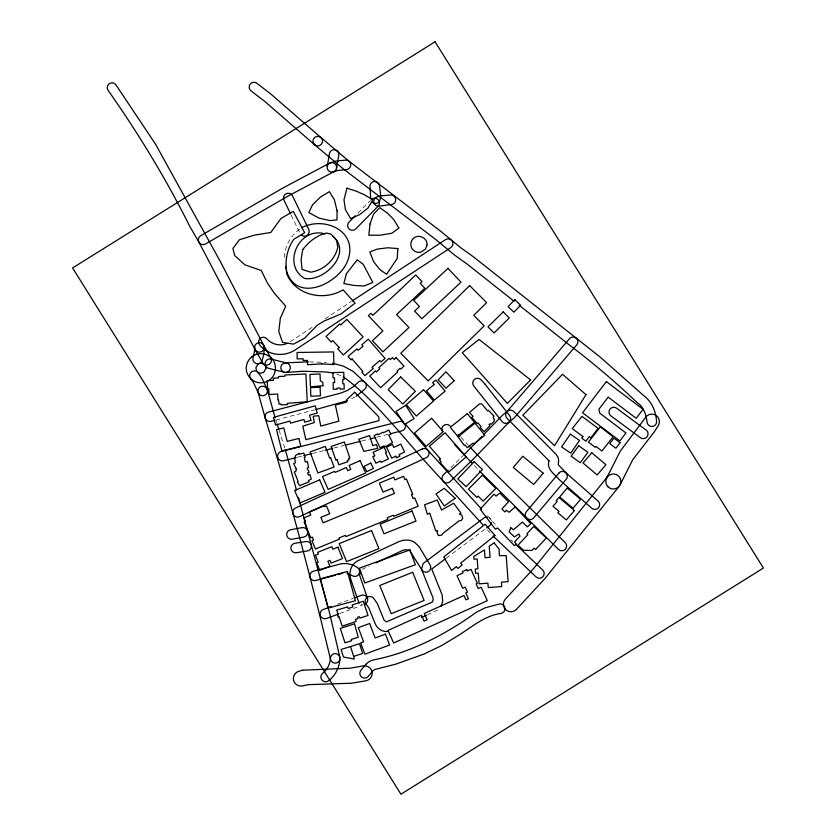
<?xml version="1.0" encoding="UTF-8"?>
<svg xmlns="http://www.w3.org/2000/svg" width="836" height="836" viewBox="0 0 836 836"><rect width="100%" height="100%" fill="white"/><g stroke="black" fill="none" stroke-linecap="round" stroke-linejoin="round"><path stroke-width="0.63" stroke-dasharray="4.18 3.13" d="M357.871 213.149L370.327 200.504M450.865 467.554L462.789 455.933M299.79 229.074C290.207 235.804 283.843 247.56 284.553 259.4M446.225 558.208L485.465 528.801M290.259 341.694L313.061 326.709M325.005 318.85L351.057 301.723M355.185 396.849L348.79 400.204M437.594 610.071L427.708 614.773M362.03 569.41L369.01 566.139M337.504 604.198L352.959 598.44M339.646 613.603L362.249 605.191M275.995 420.017L314.744 409.828M297.407 457.271L302.444 455.996M312.518 453.446L323.856 450.583M333.93 448.033L344.014 445.483M361.643 441.021L369.209 439.109M376.764 437.197L388.103 434.323M309.539 361.873L326.521 362.437M336.772 374.079L342.206 376.252M510.953 539.795L512.823 541.571M474.242 465.464L478.579 470.041M460.835 437.291L467.982 444.898M487.66 515.802L497.054 526.398M487.43 529.94L489.99 532.856M291.221 215.124L299.612 232.46M275.932 420.257L276.716 422.723M279.078 430.101L284.961 448.535M489.164 517.756A4.786 4.786 0 0 1 491.359 520.692M362.678 604.606A4.786 4.786 0 0 1 360.87 604.135"/><path stroke-width="1.25" d="M254.583 347.253L254.437 352.123L252.994 357.766A4.786 4.786 0 0 0 256.422 363.597A4.786 4.786 0 0 0 262.264 360.17L263.852 353.91L264.145 347.546M370.693 198.466L370.034 187.139A4.786 4.786 0 0 1 373.838 181.548A4.786 4.786 0 0 1 379.44 185.352L380.547 194.318L380.234 199.156A4.786 4.786 0 0 1 371.842 201.936M246.39 366.272L246.265 367.735A14.442 14.442 0 0 0 246.85 372.313A14.651 14.651 0 0 0 255.994 381.958A14.588 14.588 0 0 0 260.529 382.804A14.734 14.734 0 0 0 265.075 382.198A14.567 14.567 0 0 0 271.564 378.196C277.615 371.926 276.528 360.42 268.784 355.979A14.724 14.724 0 0 0 260.978 353.67L259.484 353.722A14.766 14.766 0 0 0 255.44 354.715A14.525 14.525 0 0 0 251.814 356.805M339.938 659.05C339.406 667.358 335.518 675.363 328.903 680.494A4.786 4.786 0 0 1 322.142 680.211A4.786 4.786 0 0 1 322.424 673.45C327.43 669.751 330.189 663.826 330.471 657.671A4.786 4.786 0 0 1 337.681 654.274A4.786 4.786 0 0 1 338.016 662.237A4.786 4.786 0 0 1 330.544 659.447C311.034 578.46 289.789 497.754 265.221 418.167L258.073 392.262M327.284 166.009L329.342 154.221A4.786 4.786 0 0 1 334.369 149.707A4.786 4.786 0 0 1 338.893 154.733L336.469 168.663A4.786 4.786 0 0 1 328.423 170.649A4.786 4.786 0 0 1 330.732 162.696A4.786 4.786 0 0 1 336.469 168.663M441.084 606.267L442.693 601.199L442.098 594.793L431.773 569.044L445.191 558.981M360.483 570.925L359.637 575.293L367.474 598.252A4.786 4.786 0 0 1 364.527 604.344M606.591 478.087L620.26 451.189L645.465 417.613A7.555 7.555 0 0 1 655.894 415.293A7.555 7.555 0 0 1 658.214 425.723L654.295 431.846L632.643 459.863L620.103 484.859M607.438 476.771L533.608 568.564L505.404 599.078A7.555 7.555 0 0 0 505.77 609.757A7.555 7.555 0 0 0 516.449 609.392L545.25 578.198L619.257 486.186M481.755 436.622L463.708 455.035M483.553 434.762L502.426 415.293L507.107 411.469L569.191 339.04A4.786 4.786 0 0 1 575.868 337.911A4.786 4.786 0 0 1 576.997 344.578L514.056 418.052L509.093 422.159L474.2 458.17L450.196 481.557A4.786 4.786 0 0 1 443.435 481.473A4.786 4.786 0 0 1 443.519 474.712L448.106 470.24M355.206 215.855L348.978 222.177A4.786 4.786 0 0 0 349.04 228.939A4.786 4.786 0 0 0 355.802 228.886L378.029 206.304A4.786 4.786 0 0 0 377.976 199.543A4.786 4.786 0 0 0 371.215 199.595M486.5 528.028L489.593 525.708A4.786 4.786 0 0 0 491.463 522.552M352.144 301.012L445.504 239.639A4.786 4.786 0 0 1 452.13 241.008A4.786 4.786 0 0 1 450.761 247.634L295.338 349.814C284.668 357.066 268.92 355.781 260.362 345.749A4.786 4.786 0 0 1 259.662 339.019A4.786 4.786 0 0 1 266.391 338.319C271.313 344.223 279.579 346.553 286.717 343.575M356.261 396.17L364.789 389.189A4.786 4.786 0 0 0 365.133 382.428A4.786 4.786 0 0 0 358.372 382.083L353.011 386.932L347.243 390.516L340.774 393.077L268.565 412.085A4.786 4.786 0 0 0 265.148 417.927A4.786 4.786 0 0 0 271 421.334L274.741 420.351M329.624 163.114L282.996 187.954L200.734 235.7A4.786 4.786 0 0 0 198.989 242.241L255.116 349.594M334.107 171.568L287.72 196.272L205.531 243.976A4.786 4.786 0 0 1 198.989 242.241L190.065 226.911C166.301 179.312 138.651 133.833 108.074 90.319A4.786 4.786 0 0 1 109.37 83.673A4.786 4.786 0 0 1 116.005 84.969L155.715 144.461L220.819 262.431L263.612 345.205M301.597 227.706C325.58 215.395 359.825 232.22 347.128 262.076C337.242 284.595 295.725 303.426 286.382 270.394M376.001 562.879L402.785 550.381L405.439 549.618L409.295 550.422M421.783 617.313L426.517 615.275M347.598 400.674L315.998 409.494M331.558 606.413L323.229 609.507A4.786 4.786 0 0 0 320.418 615.662A4.786 4.786 0 0 0 326.562 618.473L338.455 614.052M354.15 598.001L361.288 595.347A4.786 4.786 0 0 1 367.453 598.2M330.387 162.79L335.738 161.087L345.79 160.104A4.786 4.786 0 0 1 350.733 164.713A4.786 4.786 0 0 1 346.114 169.666L337.66 170.471L333.365 171.882M350.483 646.583L359.459 643.657L362.699 653.459L353.701 656.385L354.286 659.029L343.377 657.002L341.182 649.426L350.483 646.583L353.701 656.385M335.278 575.252L315.862 580.456A4.786 4.786 0 0 1 309.999 577.08A4.786 4.786 0 0 1 313.375 571.218L340.576 563.913C346.313 562.837 352.395 564.081 357.181 567.445A4.786 4.786 0 0 1 359.02 573.956A4.786 4.786 0 0 1 352.51 575.795L346.992 573.381M337.702 574.593L342.561 573.297M296.143 457.595L283.55 460.782A4.786 4.786 0 0 1 277.73 457.313A4.786 4.786 0 0 1 281.199 451.503L399.608 421.543A4.786 4.786 0 0 1 403.234 422.075M303.698 455.683L311.264 453.77M325.11 450.259L332.676 448.347M345.268 445.16L360.389 441.335M370.463 438.785L375.5 437.51M390.621 433.685L401.959 430.822A4.786 4.786 0 0 0 404.614 423.319M285.912 372.448L303.134 371.236L325.528 371.957L333.324 372.95M387.81 631.399C382.658 632.141 377.621 628.975 375.469 624.325L368.686 607.72L366.043 604.094A4.786 4.786 0 0 1 367.088 597.406A4.786 4.786 0 0 1 373.765 598.451L377.329 603.571L384.111 620.176L386.399 621.89L432.149 602.15L433.184 599.893L432.964 597.719L421.522 569.191L423.089 563.589L483.856 518.048A4.786 4.786 0 0 1 487.398 517.139M308.275 361.831L285.243 362.908A4.786 4.786 0 0 0 281.356 369.93A4.786 4.786 0 0 0 289.35 370.609A4.786 4.786 0 0 0 286.717 363.033L271.439 359.177A4.786 4.786 0 0 0 265.346 362.124A4.786 4.786 0 0 0 268.304 368.216L284.439 372.323M325.204 233.986C299.089 225.971 281.565 264.866 304.482 278.388C324.211 282.087 352.802 253.256 332.979 236.358M332.571 363.211L343.575 366.231L353.22 371.445L386.169 402.607L403.454 422.002M343.199 376.785C363.587 391.269 380.485 410.769 397.204 429.359L420.707 456.581L483.156 525.06M514.182 301.326L467.387 264.249L454.92 255.335L435.023 238.96L343.094 168.726L314.733 144.847M519.271 305.349L570.131 345.561A788.118 788.118 0 0 1 637.136 402.576C644.065 407.111 646.134 414.98 647.179 422.734A4.786 4.786 0 0 0 652.906 426.329A4.786 4.786 0 0 0 656.5 420.602C655.685 410.831 651.672 401.458 643.636 395.553L600.29 357.191L473.239 256.673L460.845 247.822L440.865 231.384L348.957 161.16L320.784 137.438M320.899 137.532L271.178 94.311L256.882 83.276A4.786 4.786 0 0 0 250.173 84.154A4.786 4.786 0 0 0 251.04 90.863L265.012 101.626L314.629 144.753M409.974 551.028L421.856 569.87A4.786 4.786 0 0 0 428.419 571.521A4.786 4.786 0 0 0 430.07 564.958L419.17 546.713L415.043 542.721A15.393 15.393 0 0 0 408.522 540.129L403.506 540.213L399.075 541.55L357.233 561.081A15.947 15.947 0 0 0 352.228 566.024C349.344 570.33 349.479 575.889 351.204 580.612L358.435 601.397A4.786 4.786 0 0 0 359.386 603.007M515.613 544.236L542.658 569.995A4.786 4.786 0 0 1 542.825 576.756A4.786 4.786 0 0 1 536.064 576.924L493.021 535.928M472.507 463.625L454.763 444.804M479.446 470.961L558.479 549.419A4.786 4.786 0 0 0 565.251 549.356A4.786 4.786 0 0 0 565.188 542.595L494.149 472.58L468.881 445.849M458.149 434.438L459.936 436.34M405.199 423.904L427.854 450.217L481.588 509.145M258.334 372.866L261.584 377.402L267.112 389.148M263.465 344.934L270.874 357.965A4.786 4.786 0 0 1 268.993 364.465A4.786 4.786 0 0 1 262.494 362.584L255.262 349.866M290.656 213.974L283.947 200.097A4.786 4.786 0 0 1 286.163 193.712A4.786 4.786 0 0 1 292.558 195.938L308.787 229.451A4.786 4.786 0 0 1 301.294 235.104M258.272 392.815L253.277 382.167L250.601 378.509A4.786 4.786 0 0 1 251.646 371.832A4.786 4.786 0 0 1 258.334 372.866M275.149 417.801L267.301 389.722M277.113 423.946L278.681 428.868M285.358 449.768L296.414 489.875M298.431 497.368L329.52 612.746L339.865 657.284M285.546 266.297L285.881 268.596M246.442 366.199A14.588 14.588 0 0 1 251.845 356.773M442.139 430.864A4.786 4.786 0 0 1 450.092 425.89M337.096 210.818L336.939 219.92L330.063 220.589L319.174 218.196L308.808 212.563L312.591 204.705L320.533 196.993L329.394 191.643L334.337 199.741L337.096 210.818M296.184 468.944L296.122 470.908L294.366 472.058L298.138 481.348L297.355 481.755L299.476 485.674L309.09 481.808L308.599 480.449L311.253 479.164L309.937 474.566L308.38 475.12L307.69 472.821L309.184 472.34L307.125 468.15L308.62 467.481L307.303 461.524L305.265 462.005L304.304 457.553L305.245 457.073L303.865 453.154L299.288 454.147L299.142 453.331L295.651 455.348L294.638 458.661L295.484 462.726L293.645 463.468L296.184 468.944M548.991 460.803C546.148 469.404 554.801 474.137 559.399 479.77L591.71 508.225A4.786 4.786 0 0 0 598.461 507.786A4.786 4.786 0 0 0 598.033 501.036L565.899 472.758L558.312 464.795L558.636 459.967L557.988 457.208L556.097 454.345L513.858 411.573A4.786 4.786 0 0 0 507.097 411.5A4.786 4.786 0 0 0 507.024 418.261L548.991 460.803M397.884 248.564L397.194 258.47L386.566 274.292L379.743 269.464L373.535 261.553L369.867 251.918L377.297 249.086L387.82 247.79L397.884 248.564M494.337 419.526L494.107 421.24L491.338 424.26L490.209 423.695L489.018 424.615L490.011 425.733L484.148 431.669L480.334 427.551L481.013 426.6L477.889 422.87L477.116 423.476L471.859 417.383L473.04 416.359L469.55 412.482L479.624 403.767L481.651 403.903L487.639 410.894L488.412 410.309L494.045 416.15L493.104 417.164L494.337 419.526M370.045 223.923L368.822 235.198L380.15 235.24L391.917 233.213L398.971 228.05L393.683 219.492L387.674 213.305L379.763 207.652L373.535 214.173L370.045 223.923M280.353 318.213L278.775 331.474L282.547 342.373L293.52 344.129L304.555 338.225L317.293 325.194L324.149 321.014L340.91 314.012L355.101 303.165L343.073 289.831C324.18 301.315 296.048 295.651 286.978 274.365C284.627 262.232 286.591 249.337 293.906 239.18L304.68 232.732L293.248 211.309L280.959 218.499L270.76 232.492L254.646 235.094L239.43 239.754L232.941 248.449L234.602 255.461L244.969 264.887L261.313 270.498L267.342 282.923L274.271 293.07L285.672 306.112L280.353 318.213M302.695 249.755L301.106 259.494L302.047 269.411L310.678 272.17C323.574 270.3 334.881 260.215 337.775 247.446L336.657 240.413L331.181 234.216L326.646 233.056C316.938 235.104 308.536 241.949 302.695 249.755M265.9 368.613L263.559 372.469L260.508 373.201A5.068 5.068 0 0 1 256.579 370.808L255.868 367.777L257.937 364.193A5.037 5.037 0 0 1 262.326 363.472L265.534 365.949L265.9 368.613M346.93 188.204L343.983 199.846L345.467 209.752L350.66 218.656L359.543 214.664L367.955 208.122L372.814 199.731L364.632 194.892L356.188 191.13L346.93 188.204M346.449 273.644L343.836 283.571L353.921 285.431L363.9 286.027L372.856 282.474L363.273 264.385L357.265 259.808L346.449 273.644M437.541 530.923L437.071 532.542L438.44 535.594L441.774 535.103L442.923 533.399L459.048 520.838L461.294 520.483L462.778 518.31L461.806 515.133L459.288 514.067L460.991 513.105L453.666 503.272L441.533 510.012L437.207 500.022L424.51 504.871L427.395 514.265L429.704 513.105L435.702 530.808L437.541 530.923M426.977 245.178L425.514 249.003L420.947 252.127A8.193 8.193 0 0 1 413.277 250.121A8.046 8.046 0 0 1 412.66 239.169C417.394 233.129 428.022 237.549 426.977 245.178M585.984 394.655L554.571 445.682L522.845 415.262L562.544 374.298L585.984 394.655M510.765 527.809L509.166 531.915L514.401 536.9L518.874 534.016L519.961 536.158L514.589 541.895L516.22 544.037L514.433 545.647L497.671 528.038L495.257 529.063L480.188 509.197L493.951 494.149L496.103 496.103L499.855 493.062L508.507 501.767L501.903 508.936L504.787 511.945L506.386 510.347L509.093 512.29L515.175 506.919L530.86 523.796L527.286 526.858L522.406 522.051L513.471 529.763L510.765 527.809M570.361 434.156L561.573 446.905L570.748 453.164L579.536 440.415L570.361 434.156M578.7 445.755L571.124 456.205L580.268 462.757L587.844 452.307L578.7 445.755M582.901 436.528L581.72 438.116L585.879 441.189L589.359 436.559L591.01 437.792L598.085 428.345L581.96 416.391L572.232 428.628L582.901 436.528M620.03 442.735L615.902 448.221L609.768 443.634L613.896 438.168L620.03 442.735M606.361 381.592L582.567 412.765L619.873 440.927L625.965 432.943L599.705 413.12L598.889 409.306L608.18 397.142L636.186 418.282L643.062 409.295L606.361 381.592M600.332 426.851L588.398 442.077L595.201 447.333L595.932 446.393L601.91 451.032L613.101 436.758L600.332 426.851M365.917 664.307L360.953 670.284A4.786 4.786 0 0 0 361.57 677.024A4.786 4.786 0 0 0 368.31 676.397L373.044 670.702L374.946 669.479L396.086 664.056L424.207 653.971L441.209 645.8L457.522 635.997C471.473 627.376 484.431 615.599 501.297 613.373A4.786 4.786 0 0 0 504.85 607.626A4.786 4.786 0 0 0 499.102 604.062L484.859 607.897L476.342 612.276C445.442 634.534 410.967 652.529 373.368 659.97A14.505 14.505 0 0 0 371.268 660.628A15.372 15.372 0 0 0 369.355 661.569A14.296 14.296 0 0 0 366.419 663.784L365.917 664.307M543.17 473.218L533.661 484.472L513.294 467.449L522.803 456.205L543.17 473.218M558.897 473.103L526.366 511.705A4.786 4.786 0 0 0 526.941 518.445A4.786 4.786 0 0 0 533.692 517.871L566.212 479.268A4.786 4.786 0 0 0 565.638 472.528A4.786 4.786 0 0 0 558.897 473.103M567.226 488.057L559.618 497.002L573.026 508.246L580.612 499.311L567.226 488.057M591.783 452.767L583.037 463.019L597.176 474.952L605.933 464.711L591.783 452.767M574.426 510.493L566.348 519.971L557.852 512.813L559.033 511.444L552.983 506.334L557.184 501.412L556.243 500.607L558.95 497.451L574.426 510.493M533.755 526.408L526.899 533.744L527.85 534.622L518.038 545.145L523.608 550.287L531.957 550.464L534.089 548.176L535.552 549.524L546.305 537.997L533.755 526.408M474.179 461.723L457.815 478.892L466.08 486.688L482.456 469.529L474.179 461.723M514.871 299.664L508.089 306.593L513.879 312.194L520.661 305.276L514.871 299.664M400.663 376.952L388.155 389.66L402.847 403.976L415.346 391.258L400.663 376.952M530.63 379.952L507.358 403.38L462.277 352.698L479.059 339.437L530.63 379.952M482.403 475.151L468.442 489.144L476.844 497.42L478.129 496.135L483.187 501.119L495.852 488.423L482.403 475.151M469.665 285.588L400.778 353.262L428.178 380.861L484.19 325.862L473.719 315.318L486.625 302.653L469.665 285.588M503.22 311.891L487.984 326.834L494.045 332.937L509.281 317.993L503.22 311.891M400.245 289.737L372.835 315.35L370.902 313.322L368.394 315.653L382.878 330.972L372.459 340.722L382.93 351.82L408.982 327.472L396.567 314.576L424.803 288.211L420.215 283.362L422.044 281.659L415.701 274.94L400.245 289.737M447.981 268.366L413.695 300.417L419.484 306.54L414.604 311.096L421.898 318.735L461.012 282.16L447.981 268.366M354.683 392.262L346.428 400.005L346.574 402.095L335.361 405.052L338.893 421.135L320.763 426.078L318.683 415.67L313.239 416.244L314.211 422.598L302.81 426.151L305.861 439.663L379.011 420.633L378.75 416.798L354.683 392.262M339.197 347.504L337.734 348.863L343.397 354.986L363.106 336.939L346.846 319.362L340.733 324.964L339.771 323.919L326.05 336.459L331.181 342.018L332.77 340.565L339.197 347.504M396.139 357.672L394.226 359.438L392.512 357.609L390.36 359.584L389.106 358.257L378.823 367.735L379.837 368.822L376.451 371.936L375.437 370.85L369.742 376.085L380.589 387.716L397.748 371.915L397.016 371.132L400.047 368.352L400.778 369.115L404.028 366.126L396.139 357.672M454.188 380.673L445.996 388.217L438.148 379.774L445.964 371.821L454.188 380.673M423.549 389.691L406.317 404.645L416.318 416.046L433.539 401.081L423.549 389.691M440.363 458.818L439.318 459.727L441.147 461.806L440.206 462.611L448.545 472.131L466.174 456.895L445.024 432.724L429.38 446.257L440.363 458.818M352.071 358.999L351.068 359.867L348.11 356.481L356.888 348.915L358.153 350.368L362.97 346.229L361.769 344.85L368.331 339.207L385.062 358.445L381.007 361.936L379.784 360.525L372.062 367.171L373.222 368.488L364.924 375.636L361.873 372.135L362.814 371.33L352.071 358.999M431.606 418.282L414.489 433.048L426.109 446.382L443.226 431.606L431.606 418.282M434.197 384.476L426.496 390.851L434.292 400.151L445.128 391.164L435.775 380.014L432.64 382.606L434.197 384.476M494.943 535.427L460.636 563.182L462.141 565.021L457.929 568.438L456.425 566.589L451.628 570.455L443.738 556.975L485.152 524.256L494.943 535.427M467.334 413.621L450.343 427.29L457.47 436.058L474.461 422.379L467.334 413.621M475.047 423.183L457.992 436.841L464.45 445.598L465.13 445.055L467.293 447.73L473.03 443.132L473.813 444.083L484.828 435.253L475.047 423.183M455.15 498.287L444.282 506.02L436.005 493.961L444.177 488.308L455.15 498.287M494.17 542.94L489.217 546.065L490.074 557.309L485.037 557.696L484.462 549.9L473.73 556.483L473.939 559.2L477.189 558.96L477.931 568.825L475.266 569.023L475.6 573.35L478.265 573.151L479.08 583.852L487.921 583.183L488.255 587.572L501.788 586.548L501.454 582.159L508.152 581.657L506.177 555.626L499.385 555.647L499.123 549.2L494.17 542.94M435.075 41.8L72.596 267.959L400.925 794.2L763.404 568.041L435.075 41.8M405.732 405.345L396.139 411.322L404.488 424.563L414.081 418.585L405.732 405.345M390.83 434.041L388.75 435.086L392.533 442.589L384.685 447.02L384.079 445.797L380.15 447.751L374.047 435.65L377.538 433.915L377.976 434.751L383.066 432.212L383.348 432.755L388.813 430.028L390.83 434.041M370.756 463.071L364.109 466.342L366.764 471.692L373.42 468.421L370.756 463.071M395.752 456.257L391.739 458.149L386.514 447.176L392.387 444.428L393.819 447.406L400.81 444.115L404.603 452.077L399.127 454.648L399.848 456.195L396.483 457.773L395.752 456.257M374.737 455.777L372.793 456.696L375.855 463.196L380.505 461.033L381.111 462.339L388.416 458.954L385.5 452.746L386.493 452.286L384.111 447.208L373.117 452.318L374.737 455.777M422.222 449.016L295.495 508.016A4.786 4.786 0 0 0 293.175 514.38A4.786 4.786 0 0 0 299.539 516.69L426.266 457.689A4.786 4.786 0 0 0 428.575 451.335A4.786 4.786 0 0 0 422.222 449.016M466.749 569.609L462.329 571.615L462.956 573.005L456.999 575.69L462.726 588.21L465.203 587.102L467.533 592.191L465.788 592.985L468.421 598.733L465.955 599.851L463.97 595.525L424.291 613.467L427.165 619.737L424.092 621.127L421.438 615.327L387.946 630.469L393.672 643.009L487.325 600.687L481.191 587.238L478.265 588.554L476.133 583.873L477.377 583.309L471.002 569.358L467.376 571.009L466.749 569.609M360.149 460.646L349.072 465.495L350.775 469.341L347.734 470.668L346.334 467.502L335.131 472.413L334.651 471.326L322.518 476.635L328.161 489.405L365.614 472.998L360.149 460.646M319.655 479.874L294.669 490.533L300.019 502.948L325.005 492.289L319.655 479.874M412.67 494.066L411.458 494.567L413.109 498.549L414.708 497.88L418.188 506.219L393.766 516.272L393.338 515.248L387.246 517.745L387.914 519.344L345.895 536.628L345.362 535.343L338.998 537.966L339.489 539.126L315.402 549.043L311.933 540.673L313.552 540.014L312.34 537.109L310.72 537.767L304.095 521.842L305.349 521.319L303.907 517.86L310.731 515.049L309.425 511.893L324.389 505.738L324.765 506.658L326.521 505.947L329.729 513.691L320.857 517.348L323.114 522.782L394.425 493.459L392.272 488.287L383.055 492.08L379.345 483.135L393.777 477.189L394.895 479.885L403.589 476.311L404.948 479.561L406.39 478.965L412.67 494.066M371.518 530.526L339.207 543.609L346.595 561.656L378.896 548.573L371.518 530.526M337.911 547.172L332.843 549.21L331.798 546.66L317.69 552.335L318.37 554.028L315.381 555.229L318.223 562.241L316.729 562.837L319.78 570.351L329.938 566.254L327.911 561.259L330.053 560.392L331.171 563.13L342.551 558.563L337.911 547.172M412.65 572.263L379.763 585.503L391.227 613.666L424.113 600.426L412.65 572.263M411.97 510.974L380.108 524.162L383.996 533.796L416.025 521.037L411.97 510.974M330.586 457.679L329.656 458.023L325.329 446.382L310.083 451.983L317.889 472.988L334.066 467.042L330.586 457.679M385.48 634.148L375.103 637.993L369.669 623.468L358.31 627.669L363.608 641.829L360.661 642.915L364.893 654.18L389.566 645.047L385.48 634.148M409.933 549.9L359.396 568.167L364.82 583.005L415.356 564.749L409.933 549.9M337.086 459.643L335.8 460.082L331.119 446.445L344.338 441.962L349.845 458.013L348.633 458.421L349.103 459.779L347.285 460.396L347.755 461.754L338.852 464.774L337.086 459.643M369.543 435.598L358.78 439.234L363.859 451.388L377.705 448.336L376.451 444.522L372.835 445.682L369.543 435.598M339.134 617.01L338.287 617.292L337.525 615.003L338.266 614.763L336.689 610.061L347.651 606.915L348.194 608.535L352.896 606.957L352.207 604.94L363.252 601.251L368.039 615.421L359.888 618.128L359.417 616.717L357.463 617.365L357.892 618.64L355.436 619.455L356.105 621.441L342.217 626.174L339.134 617.01M354.537 623.813L340.304 628.411L345.017 642.842L351.601 640.71L351.193 639.498L358.216 637.251L354.537 623.813M310.94 420.393L304.68 422.138L303.938 419.453L290.52 423.173L289.935 421.072L275.587 425.054L273.435 417.373L315.224 405.805L317.272 413.057L309.487 415.21L310.94 420.393M302.705 670.19L298.912 671.235A7.555 7.555 0 0 0 293.635 680.514A7.555 7.555 0 0 0 302.914 685.802L308.421 684.653L351.517 683.221L365.917 680.786A7.555 7.555 0 0 0 372.072 672.06A7.555 7.555 0 0 0 363.346 665.895L350.18 668.173L302.705 670.19M347.431 571.479L320.157 578.846L328.14 608.096L355.404 600.739L347.431 571.479M381.404 195.781L377.339 196.815A4.786 4.786 0 0 0 373.891 202.646A4.786 4.786 0 0 0 379.722 206.084L391.029 204.548A4.786 4.786 0 0 0 395.721 199.668A4.786 4.786 0 0 0 390.84 194.976L381.404 195.781M298.87 438.472L287.166 441.387L283.791 427.886L276.549 429.673L281.878 450.949L300.824 446.246L298.87 438.472M302.015 527.641L290.594 529.773A4.786 4.786 0 0 0 286.769 535.364A4.786 4.786 0 0 0 292.349 539.178L303.781 537.046A4.786 4.786 0 0 0 307.606 531.456A4.786 4.786 0 0 0 302.015 527.641M305.882 541.519L294.909 543.306A4.786 4.786 0 0 0 290.949 548.792A4.786 4.786 0 0 0 296.446 552.742L307.408 550.966A4.786 4.786 0 0 0 311.368 545.48A4.786 4.786 0 0 0 305.882 541.519M321.745 363.879L307.512 364.715L307.439 360.4L303.175 360.462L303.154 358.78L297.167 358.874L297.073 352.478L333.522 351.935L333.919 364.58L321.745 363.879M278.513 399.859L277.949 399.89L277.667 394.049L269.046 394.456L268.774 388.635L267.604 388.688L267.217 380.662L273.435 380.37L273.341 378.185L278.482 377.945L278.419 376.545L285.003 376.221L284.951 374.988L305.903 374.005L307.22 401.761L287.459 403.328L287.511 404.582L280.959 404.885L280.917 403.997L279.015 404.101L278.513 399.859M322.936 385.709L310.469 386.849L309.947 374.413L320.031 373.985L320.313 380.798L322.79 382.334L322.936 385.709M320.084 387.256L310.48 387.653L310.856 396.243L320.46 395.846L320.084 387.256M334.599 382.48L333.136 382.522L333.303 389.294L337.065 389.2L337.044 388.134L340.179 388.05L340.2 389.127L344.202 389.022L344.066 383.745L342.802 383.766L342.697 379.513L343.962 379.481L343.795 372.323L332.853 372.595L332.968 377.851L334.473 377.82L334.599 382.48M639.665 425.336L616.749 408.313A4.786 4.786 0 0 0 610.029 409.107A4.786 4.786 0 0 0 610.823 415.826L640.46 437.74A4.786 4.786 0 0 0 647.137 436.674A4.786 4.786 0 0 0 646.082 429.997L639.665 425.336M484.734 383.787L481.045 379.816A4.786 4.786 0 0 0 474.284 379.554A4.786 4.786 0 0 0 474.033 386.316L502.091 421.563A4.786 4.786 0 0 0 508.81 422.389A4.786 4.786 0 0 0 509.636 415.68L484.734 383.787M607.908 486.719A7.555 7.555 0 0 0 620.605 483.563A7.555 7.555 0 0 0 611.534 474.148A7.555 7.555 0 0 0 607.908 486.719M255.826 350.618A4.786 4.786 0 0 0 263.925 348.852A4.786 4.786 0 0 0 258.345 342.729A4.786 4.786 0 0 0 255.826 350.618M314.179 144.314A4.786 4.786 0 0 0 322.299 142.663A4.786 4.786 0 0 0 316.813 136.456A4.786 4.786 0 0 0 314.179 144.314M258.899 393.902A4.786 4.786 0 0 0 267.112 392.805A4.786 4.786 0 0 0 262.065 386.242A4.786 4.786 0 0 0 258.899 393.902"/></g></svg>
